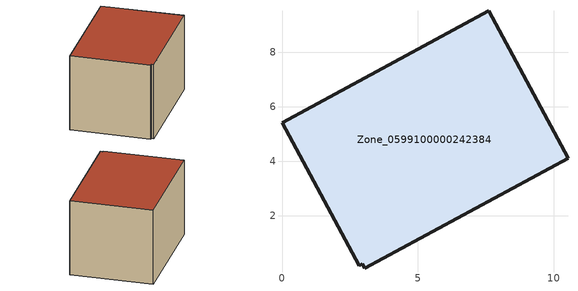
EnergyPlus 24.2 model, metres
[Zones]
Zone_0599100000242384
 floor ground (C_G): 3.05,0.06 2.96,0.22 2.84,0.16 0,5.41 7.59,9.53 10.52,4.11 z0
 wall outside (C_F): 10.52,4.11 7.59,9.53 0,5.41 2.84,0.16 2.96,0.22 3.05,0.06 10.52,4.11 z0:5.83
 roof outside (C_R): 2.96,0.22 3.05,0.06 10.52,4.11 7.59,9.53 0,5.41 2.84,0.16 z5.83
[BUILDING]
Pand.0599100000242384: North Axis=0; Terrain=City; Loads Convergence Tolerance Value=0.04; Temperature Convergence Tolerance Value=0.4; Solar Distribution=FullExterior; Maximum Number of Warmup Days=25; Minimum Number of Warmup Days=1
[Site:Location]
Rotterdam.The.Hague.AP_ZH_NLD Design_Conditions: Latitude=51.96; Longitude=4.45; Time Zone=1; Elevation=-4.5
[SITE:GROUNDTEMPERATURE:BUILDINGSURFACE]
18, 18, 18, 18, 18, 18, 18, 18, 18, 18, 18, 18
[MATERIAL] Thermal Absorptance=0.9; Solar Absorptance=0.7; Visible Absorptance=0.7
Name | Roughness | Thickness | Conductivity | Density | Specific Heat
G.TC.1946-1964 | MediumSmooth | 0.15 | 1 | 540 | 1210
F.TC.1946-1964 | Rough | 0.3 | 0.857143 | 1920 | 840
R.TC.1946-1964 | MediumRough | 0.2 | 0.235294 | 1500 | 1000
[CONSTRUCTION]
C_G: G.TC.1946-1964
C_F: F.TC.1946-1964
C_R: R.TC.1946-1964
[ZONE]
Zone_0599100000242384: Type=1; Multiplier=1; Ceiling Height=Autocalculate; Volume=Autocalculate; Floor Area=autocalculate; Part of Total Floor Area=Yes
[ZONEINFILTRATION:DESIGNFLOWRATE]
Infil_Zone_0599100000242384: Zone or ZoneList or Space or SpaceList=Zone_0599100000242384; Schedule=AlwaysOn; Design Flow Rate Calculation Method=Flow/Area; Flow Rate per Floor Area=0.003; Constant Term Coefficient=1; Temperature Term Coefficient=0; Velocity Term Coefficient=0; Velocity Squared Term Coefficient=0
[HVACTEMPLATE:ZONE:IDEALLOADSAIRSYSTEM]
Zone_0599100000242384: Maximum Heating Supply Air Temperature=50; Minimum Cooling Supply Air Temperature=13; Maximum Heating Supply Air Humidity Ratio=0.0156; Minimum Cooling Supply Air Humidity Ratio=0.0077; Heating Limit=NoLimit; Cooling Limit=NoLimit; Dehumidification Control Type=ConstantSensibleHeatRatio; Cooling Sensible Heat Ratio=0.7; Dehumidification Setpoint=60; Humidification Control Type=None; Humidification Setpoint=30; Outdoor Air Method=None; Outdoor Air Flow Rate per Person=0.00944; Outdoor Air Flow Rate per Zone Floor Area=0; Outdoor Air Flow Rate per Zone=0; Demand Controlled Ventilation Type=None; Outdoor Air Economizer Type=NoEconomizer; Heat Recovery Type=None; Sensible Heat Recovery Effectiveness=0.7; Latent Heat Recovery Effectiveness=0.65
[ZONECONTROL:THERMOSTAT]
ThermostatControl_Zone_0599100000242384: Zone or ZoneList=Zone_0599100000242384; Control Type Schedule=DualSetpointControlType; Control 1=Thermostat_Zone_0599100000242384; Temperature Difference Between Cutout And Setpoint=0
[THERMOSTATSETPOINT:DUALSETPOINT]
Thermostat_Zone_0599100000242384: Heating Setpoint Temperature Schedule=HeatingSetpoint_Zone_0599100000242384; Cooling Setpoint Temperature Schedule=CoolingSetpoint_Zone_0599100000242384
[SCHEDULE:COMPACT]
HeatingSetpoint_Zone_0599100000242384: Through: 12/31, For: AllDays, Until: 24:00, 21
CoolingSetpoint_Zone_0599100000242384: Through: 12/31, For: AllDays, Until: 24:00, 24
DualSetpointControlType: Through: 12/31, For: AllDays, Until: 24:00, 4
AlwaysOn: Through: 12/31, For: AllDays, Until: 24:00, 1
